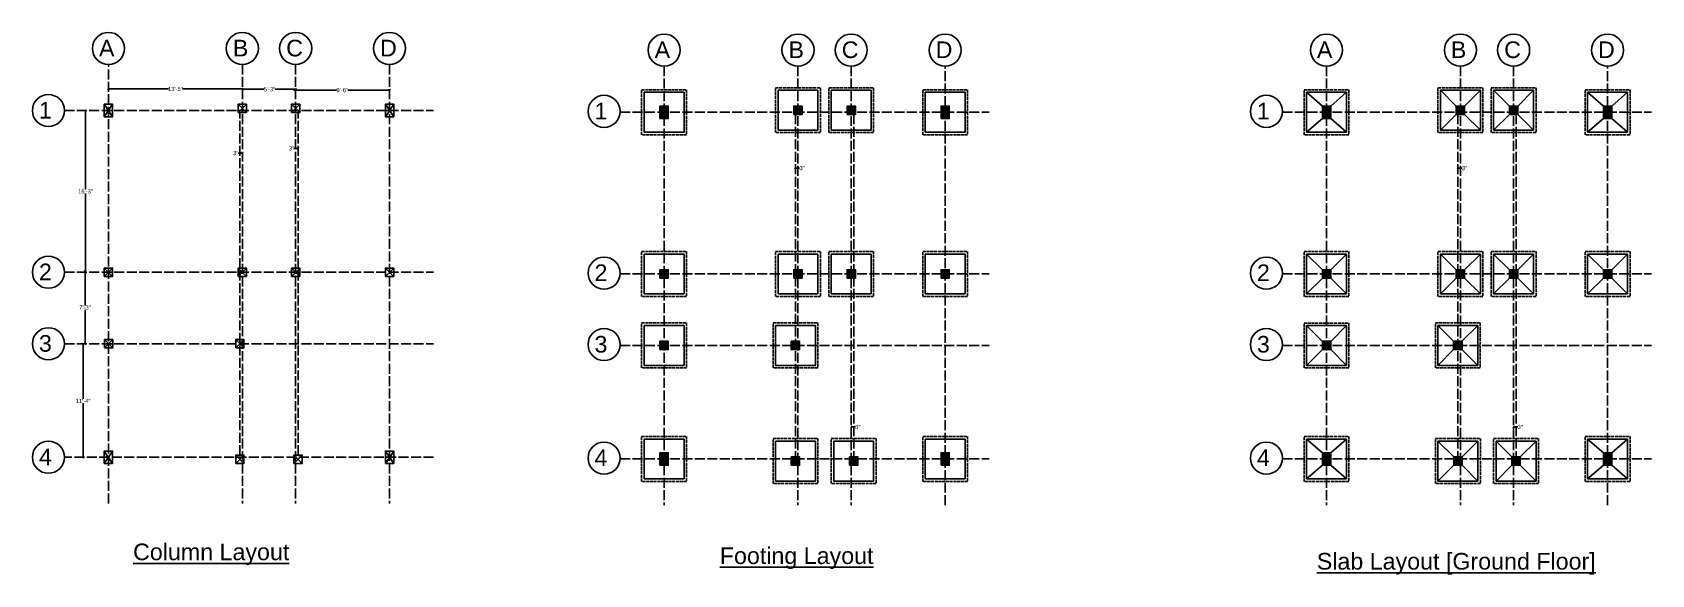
# Model space of a CAD drawing. Header units: inches. Extents: x 723 to 5339, y 980 to 3634.
# Drawn here: x 3392 to 5339, y 1431 to 2083 of the extents above; entities that cross this region are included whole.
import ezdxf

# ---------------------------------------------------------------- set-up
doc = ezdxf.new("R2010")
doc.units = ezdxf.units.IN
doc.header["$MEASUREMENT"] = 0
doc.linetypes.add('ACAD_ISO02W100', pattern=[15, 12, -3])
doc.layers.add('W1', color=40, linetype='Continuous')
doc.styles.get("Standard").update_dxf_attribs({"font": 'arial.ttf'})
doc.dimstyles.get("Standard").update_dxf_attribs({"dimtxt": 5, "dimasz": 2, "dimexe": 0.18, "dimexo": 0.0625, "dimgap": 0.09, "dimtad": 0, "dimtih": 1, "dimtoh": 1, "dimdec": 0, "dimzin": 0, "dimdsep": 46, "dimlunit": 4, "dimtxsty": 'Standard', "dimblk": 'OBLIQUE', "dimcen": 2, "dimse1": 1, "dimse2": 1, "dimclrd": 2, "dimadec": 0, "dimazin": 0, "dimtfac": 1, "dimtdec": 0, "dimtofl": 0, "dimtmove": 0, "dimatfit": 3, "dimfxl": 1, "dimtolj": 1, "dimtzin": 0, "dimarcsym": 0})

# ---------------------------------------------------------------- blocks, each defined once
blk = doc.blocks.new('_Oblique')
at = {"color": 0, "linetype": 'ByBlock', "lineweight": -2}
blk.add_line((-0.5, -0.5), (0.5, 0.5), dxfattribs=at)
blk = doc.blocks.new('*D17')
at = {"color": 2, "lineweight": -2, "transparency": 16777216}
for p, q in [((4309.6, 1919.8), (4312.6, 1919.8)), ((4312.6, 1919.8), (4314.6, 1919.8))]:
    blk.add_line(p, q, dxfattribs=at)
at = {"layer": 'Defpoints', "color": 0, "transparency": 16777216}
for p in [(4309.6, 1919.8), (4312.6, 1919.8), (4312.6, 1919.8)]:
    blk.add_point(p, dxfattribs=at)
at = {"color": 2, "lineweight": -2, "transparency": 16777216, "xscale": 2, "yscale": 2, "zscale": 2, "rotation": 180}
blk.add_blockref('_Oblique', (4309.6, 1919.8), dxfattribs=at)
at = {"color": 2, "lineweight": -2, "transparency": 16777216, "xscale": 2, "yscale": 2, "zscale": 2}
blk.add_blockref('_Oblique', (4312.6, 1919.8), dxfattribs=at)
at = {"color": 0, "transparency": 16777216, "insert": (4317.6, 1919.8), "char_height": 5, "attachment_point": 5}
blk.add_mtext('\\A1;3"', dxfattribs=at)
blk = doc.blocks.new('*D18')
at = {"color": 2, "lineweight": -2, "transparency": 16777216}
for p, q in [((4376.6, 1608.5), (4379.6, 1608.5)), ((4379.6, 1608.5), (4381.6, 1608.5))]:
    blk.add_line(p, q, dxfattribs=at)
at = {"layer": 'Defpoints', "color": 0, "transparency": 16777216}
for p in [(4376.6, 1606.2), (4379.6, 1608.5), (4379.6, 1606.2)]:
    blk.add_point(p, dxfattribs=at)
at = {"color": 2, "lineweight": -2, "transparency": 16777216, "xscale": 2, "yscale": 2, "zscale": 2, "rotation": 180}
blk.add_blockref('_Oblique', (4376.6, 1608.5), dxfattribs=at)
at = {"color": 2, "lineweight": -2, "transparency": 16777216, "xscale": 2, "yscale": 2, "zscale": 2}
blk.add_blockref('_Oblique', (4379.6, 1608.5), dxfattribs=at)
at = {"color": 0, "transparency": 16777216, "insert": (4384.6, 1608.5), "char_height": 5, "attachment_point": 5}
blk.add_mtext('\\A1;3"', dxfattribs=at)
blk = doc.blocks.new('*D19')
at = {"color": 2, "lineweight": -2, "transparency": 16777216}
for p, q in [((5106.2, 1919.8), (5109.2, 1919.8)), ((5109.2, 1919.8), (5111.2, 1919.8))]:
    blk.add_line(p, q, dxfattribs=at)
at = {"layer": 'Defpoints', "color": 0, "transparency": 16777216}
for p in [(5106.2, 1919.8), (5109.2, 1919.8), (5109.2, 1919.8)]:
    blk.add_point(p, dxfattribs=at)
at = {"color": 2, "lineweight": -2, "transparency": 16777216, "xscale": 2, "yscale": 2, "zscale": 2, "rotation": 180}
blk.add_blockref('_Oblique', (5106.2, 1919.8), dxfattribs=at)
at = {"color": 2, "lineweight": -2, "transparency": 16777216, "xscale": 2, "yscale": 2, "zscale": 2}
blk.add_blockref('_Oblique', (5109.2, 1919.8), dxfattribs=at)
at = {"color": 0, "transparency": 16777216, "insert": (5114.1, 1919.8), "char_height": 5, "attachment_point": 5}
blk.add_mtext('\\A1;3"', dxfattribs=at)
blk = doc.blocks.new('*D20')
at = {"color": 2, "lineweight": -2, "transparency": 16777216}
for p, q in [((5173.2, 1608.5), (5176.2, 1608.5)), ((5176.2, 1608.5), (5178.2, 1608.5))]:
    blk.add_line(p, q, dxfattribs=at)
at = {"layer": 'Defpoints', "color": 0, "transparency": 16777216}
for p in [(5173.2, 1606.2), (5176.2, 1608.5), (5176.2, 1606.2)]:
    blk.add_point(p, dxfattribs=at)
at = {"color": 2, "lineweight": -2, "transparency": 16777216, "xscale": 2, "yscale": 2, "zscale": 2, "rotation": 180}
blk.add_blockref('_Oblique', (5173.2, 1608.5), dxfattribs=at)
at = {"color": 2, "lineweight": -2, "transparency": 16777216, "xscale": 2, "yscale": 2, "zscale": 2}
blk.add_blockref('_Oblique', (5176.2, 1608.5), dxfattribs=at)
at = {"color": 0, "transparency": 16777216, "insert": (5181.1, 1608.5), "char_height": 5, "attachment_point": 5}
blk.add_mtext('\\A1;3"', dxfattribs=at)
blk = doc.blocks.new('*D25')
at = {"color": 2, "lineweight": -2, "transparency": 16777216}
for p, q in [((3641.4, 1937.9), (3639.4, 1937.9)), ((3644.4, 1937.9), (3641.4, 1937.9))]:
    blk.add_line(p, q, dxfattribs=at)
at = {"layer": 'Defpoints', "color": 0, "transparency": 16777216}
for p in [(3641.4, 1937.9), (3641.4, 1937.9), (3644.4, 1937.9)]:
    blk.add_point(p, dxfattribs=at)
at = {"color": 2, "lineweight": -2, "transparency": 16777216, "xscale": 2, "yscale": 2, "zscale": 2, "rotation": 180}
blk.add_blockref('_Oblique', (3641.4, 1937.9), dxfattribs=at)
at = {"color": 2, "lineweight": -2, "transparency": 16777216, "xscale": 2, "yscale": 2, "zscale": 2}
blk.add_blockref('_Oblique', (3644.4, 1937.9), dxfattribs=at)
at = {"color": 0, "transparency": 16777216, "insert": (3636.5, 1937.9), "char_height": 5, "attachment_point": 5}
blk.add_mtext('\\A1;3"', dxfattribs=at)
blk = doc.blocks.new('*D26')
at = {"color": 2, "lineweight": -2, "transparency": 16777216}
for p, q in [((3708.5, 1943.5), (3706.5, 1943.5)), ((3711.4, 1943.5), (3708.5, 1943.5))]:
    blk.add_line(p, q, dxfattribs=at)
at = {"layer": 'Defpoints', "color": 0, "transparency": 16777216}
for p in [(3708.5, 1951.4), (3711.4, 1951.4), (3708.5, 1943.5)]:
    blk.add_point(p, dxfattribs=at)
at = {"color": 2, "lineweight": -2, "transparency": 16777216, "xscale": 2, "yscale": 2, "zscale": 2, "rotation": 180}
blk.add_blockref('_Oblique', (3708.5, 1943.5), dxfattribs=at)
at = {"color": 2, "lineweight": -2, "transparency": 16777216, "xscale": 2, "yscale": 2, "zscale": 2}
blk.add_blockref('_Oblique', (3711.4, 1943.5), dxfattribs=at)
at = {"color": 0, "transparency": 16777216, "insert": (3703.5, 1943.5), "char_height": 5, "attachment_point": 5}
blk.add_mtext('\\A1;3"', dxfattribs=at)
blk = doc.blocks.new('*D27')
at = {"color": 2, "lineweight": -2, "transparency": 16777216}
for p, q in [((3483.4, 2015), (3555.5, 2015)), ((3644.4, 2015), (3572.4, 2015))]:
    blk.add_line(p, q, dxfattribs=at)
at = {"layer": 'Defpoints', "color": 0, "transparency": 16777216}
for p in [(3483.4, 2015), (3644.4, 2015), (3644.4, 2015)]:
    blk.add_point(p, dxfattribs=at)
at = {"color": 2, "lineweight": -2, "transparency": 16777216, "xscale": 2, "yscale": 2, "zscale": 2, "rotation": 180}
blk.add_blockref('_Oblique', (3483.4, 2015), dxfattribs=at)
at = {"color": 2, "lineweight": -2, "transparency": 16777216, "xscale": 2, "yscale": 2, "zscale": 2}
blk.add_blockref('_Oblique', (3644.4, 2015), dxfattribs=at)
at = {"color": 0, "transparency": 16777216, "insert": (3563.9, 2015), "char_height": 5, "attachment_point": 5}
blk.add_mtext('\\A1;13\'-5"', dxfattribs=at)
blk = doc.blocks.new('*D28')
at = {"color": 2, "lineweight": -2, "transparency": 16777216}
for p, q in [((3645.4, 2014.6), (3670.2, 2014.6)), ((3708.5, 2014.6), (3683.7, 2014.6))]:
    blk.add_line(p, q, dxfattribs=at)
at = {"layer": 'Defpoints', "color": 0, "transparency": 16777216}
for p in [(3645.4, 2016), (3708.5, 2014.6), (3708.5, 2014.6)]:
    blk.add_point(p, dxfattribs=at)
at = {"color": 2, "lineweight": -2, "transparency": 16777216, "xscale": 2, "yscale": 2, "zscale": 2, "rotation": 180}
blk.add_blockref('_Oblique', (3645.4, 2014.6), dxfattribs=at)
at = {"color": 2, "lineweight": -2, "transparency": 16777216, "xscale": 2, "yscale": 2, "zscale": 2}
blk.add_blockref('_Oblique', (3708.5, 2014.6), dxfattribs=at)
at = {"color": 0, "transparency": 16777216, "insert": (3677, 2014.6), "char_height": 5, "attachment_point": 5}
blk.add_mtext('\\A1;5\'-3"', dxfattribs=at)
blk = doc.blocks.new('*D29')
at = {"color": 2, "lineweight": -2, "transparency": 16777216}
for p, q in [((3707.5, 2013.6), (3757.7, 2013.6)), ((3821.4, 2013.6), (3771.2, 2013.6))]:
    blk.add_line(p, q, dxfattribs=at)
at = {"layer": 'Defpoints', "color": 0, "transparency": 16777216}
for p in [(3707.5, 2013.6), (3821.4, 2013.6), (3821.4, 2013.6)]:
    blk.add_point(p, dxfattribs=at)
at = {"color": 2, "lineweight": -2, "transparency": 16777216, "xscale": 2, "yscale": 2, "zscale": 2, "rotation": 180}
blk.add_blockref('_Oblique', (3707.5, 2013.6), dxfattribs=at)
at = {"color": 2, "lineweight": -2, "transparency": 16777216, "xscale": 2, "yscale": 2, "zscale": 2}
blk.add_blockref('_Oblique', (3821.4, 2013.6), dxfattribs=at)
at = {"color": 0, "transparency": 16777216, "insert": (3764.5, 2013.6), "char_height": 5, "attachment_point": 5}
blk.add_mtext('\\A1;9\'-6"', dxfattribs=at)
blk = doc.blocks.new('*D30')
at = {"color": 2, "lineweight": -2, "transparency": 16777216}
for p, q in [((3455.8, 1989.1), (3455.8, 1894.5)), ((3455.8, 1794.6), (3455.8, 1889.2))]:
    blk.add_line(p, q, dxfattribs=at)
at = {"layer": 'Defpoints', "color": 0, "transparency": 16777216}
for p in [(3446.4, 1989.1), (3446.4, 1794.6), (3455.8, 1794.6)]:
    blk.add_point(p, dxfattribs=at)
at = {"color": 2, "lineweight": -2, "transparency": 16777216, "xscale": 2, "yscale": 2, "zscale": 2}
for p, rotation in [((3455.8, 1989.1), 90), ((3455.8, 1794.6), 270)]:
    blk.add_blockref('_Oblique', p, dxfattribs=dict(at, rotation=rotation))
at = {"color": 0, "transparency": 16777216, "insert": (3455.8, 1891.8), "char_height": 5, "attachment_point": 5}
blk.add_mtext('\\A1;16\'-3"', dxfattribs=at)
blk = doc.blocks.new('*D31')
at = {"color": 2, "lineweight": -2, "transparency": 16777216}
for p, q in [((3455.2, 1795.6), (3455.2, 1754.7)), ((3455.2, 1708.6), (3455.2, 1749.4))]:
    blk.add_line(p, q, dxfattribs=at)
at = {"layer": 'Defpoints', "color": 0, "transparency": 16777216}
for p in [(3454.8, 1795.6), (3454.8, 1708.6), (3455.2, 1708.6)]:
    blk.add_point(p, dxfattribs=at)
at = {"color": 2, "lineweight": -2, "transparency": 16777216, "xscale": 2, "yscale": 2, "zscale": 2}
for p, rotation in [((3455.2, 1795.6), 90), ((3455.2, 1708.6), 270)]:
    blk.add_blockref('_Oblique', p, dxfattribs=dict(at, rotation=rotation))
at = {"color": 0, "transparency": 16777216, "insert": (3455.2, 1752.1), "char_height": 5, "attachment_point": 5}
blk.add_mtext('\\A1;7\'-3"', dxfattribs=at)
blk = doc.blocks.new('*D32')
at = {"color": 2, "lineweight": -2, "transparency": 16777216}
for p, q in [((3452.9, 1707.6), (3452.9, 1642.4)), ((3452.9, 1572.1), (3452.9, 1637.2))]:
    blk.add_line(p, q, dxfattribs=at)
at = {"layer": 'Defpoints', "color": 0, "transparency": 16777216}
for p in [(3456.2, 1707.6), (3452.9, 1572.1), (3456.2, 1572.1)]:
    blk.add_point(p, dxfattribs=at)
at = {"color": 2, "lineweight": -2, "transparency": 16777216, "xscale": 2, "yscale": 2, "zscale": 2}
for p, rotation in [((3452.9, 1707.6), 90), ((3452.9, 1572.1), 270)]:
    blk.add_blockref('_Oblique', p, dxfattribs=dict(at, rotation=rotation))
at = {"color": 0, "transparency": 16777216, "insert": (3452.9, 1639.8), "char_height": 5, "attachment_point": 5}
blk.add_mtext('\\A1;11\'-4"', dxfattribs=at)

msp = doc.modelspace()

# ---------------------------------------------------------------- hatches: boundary and pattern name
h = msp.add_hatch(color=4)
h.dxf.hatch_style = 1
h.paths.add_polyline_path([(4146.6, 1994.5), (4146.6, 1979.5), (4156.6, 1979.5), (4156.6, 1994.5)])
h = msp.add_hatch(color=1)
h.dxf.hatch_style = 1
h.paths.add_polyline_path([(4307.6, 1994.5), (4307.6, 1984.5), (4317.6, 1984.5), (4317.6, 1994.5)])
h = msp.add_hatch(color=1)
h.dxf.hatch_style = 1
h.paths.add_polyline_path([(4371.6, 1994.5), (4371.6, 1984.5), (4381.6, 1984.5), (4381.6, 1994.5)])
h = msp.add_hatch(color=4)
h.dxf.hatch_style = 1
h.paths.add_polyline_path([(4484.6, 1994.5), (4484.6, 1979.5), (4494.6, 1979.5), (4494.6, 1994.5)])
h = msp.add_hatch(color=4)
h.dxf.hatch_style = 1
h.paths.add_polyline_path([(4943.2, 1994.5), (4943.2, 1979.5), (4953.2, 1979.5), (4953.2, 1994.5)])
h = msp.add_hatch(color=1)
h.dxf.hatch_style = 1
h.paths.add_polyline_path([(5104.2, 1994.5), (5104.2, 1984.5), (5114.2, 1984.5), (5114.2, 1994.5)])
h = msp.add_hatch(color=1)
h.dxf.hatch_style = 1
h.paths.add_polyline_path([(5168.2, 1994.5), (5168.2, 1984.5), (5178.2, 1984.5), (5178.2, 1994.5)])
h = msp.add_hatch(color=4)
h.dxf.hatch_style = 1
h.paths.add_polyline_path([(5281.2, 1994.5), (5281.2, 1979.5), (5291.2, 1979.5), (5291.2, 1994.5)])
h = msp.add_hatch(color=1)
h.dxf.hatch_style = 1
h.paths.add_polyline_path([(4146.6, 1797.5), (4146.6, 1787.5), (4156.6, 1787.5), (4156.6, 1797.5)])
h = msp.add_hatch(color=1)
h.dxf.hatch_style = 1
h.paths.add_polyline_path([(4307.6, 1797.5), (4307.6, 1787.5), (4317.6, 1787.5), (4317.6, 1797.5)])
h = msp.add_hatch(color=1)
h.dxf.hatch_style = 1
h.paths.add_polyline_path([(4371.6, 1797.5), (4371.6, 1787.5), (4381.6, 1787.5), (4381.6, 1797.5)])
h = msp.add_hatch(color=1)
h.dxf.hatch_style = 1
h.paths.add_polyline_path([(4484.6, 1797.5), (4484.6, 1787.5), (4494.6, 1787.5), (4494.6, 1797.5)])
h = msp.add_hatch(color=1)
h.dxf.hatch_style = 1
h.paths.add_polyline_path([(4943.2, 1797.5), (4943.2, 1787.5), (4953.2, 1787.5), (4953.2, 1797.5)])
h = msp.add_hatch(color=1)
h.dxf.hatch_style = 1
h.paths.add_polyline_path([(5104.2, 1797.5), (5104.2, 1787.5), (5114.2, 1787.5), (5114.2, 1797.5)])
h = msp.add_hatch(color=1)
h.dxf.hatch_style = 1
h.paths.add_polyline_path([(5168.2, 1797.5), (5168.2, 1787.5), (5178.2, 1787.5), (5178.2, 1797.5)])
h = msp.add_hatch(color=1)
h.dxf.hatch_style = 1
h.paths.add_polyline_path([(5281.2, 1797.5), (5281.2, 1787.5), (5291.2, 1787.5), (5291.2, 1797.5)])
h = msp.add_hatch(color=1)
h.dxf.hatch_style = 1
h.paths.add_polyline_path([(4146.6, 1711.6), (4146.6, 1701.6), (4156.6, 1701.6), (4156.6, 1711.6)])
h = msp.add_hatch(color=1)
h.dxf.hatch_style = 1
h.paths.add_polyline_path([(4304.6, 1711.6), (4304.6, 1701.6), (4314.6, 1701.6), (4314.6, 1711.6)])
h = msp.add_hatch(color=1)
h.dxf.hatch_style = 1
h.paths.add_polyline_path([(4943.2, 1711.5), (4943.2, 1701.5), (4953.2, 1701.5), (4953.2, 1711.5)])
h = msp.add_hatch(color=1)
h.dxf.hatch_style = 1
h.paths.add_polyline_path([(5101.1, 1711.6), (5101.1, 1701.6), (5111.1, 1701.6), (5111.1, 1711.6)])
h = msp.add_hatch(color=4)
h.dxf.hatch_style = 1
h.paths.add_polyline_path([(4146.6, 1577.5), (4146.6, 1562.5), (4156.6, 1562.5), (4156.6, 1577.5)])
h = msp.add_hatch(color=4)
h.dxf.hatch_style = 1
h.paths.add_polyline_path([(4484.6, 1577.5), (4484.6, 1562.5), (4494.6, 1562.5), (4494.6, 1577.5)])
h = msp.add_hatch(color=4)
h.dxf.hatch_style = 1
h.paths.add_polyline_path([(4943.2, 1577.5), (4943.2, 1562.5), (4953.2, 1562.5), (4953.2, 1577.5)])
h = msp.add_hatch(color=4)
h.dxf.hatch_style = 1
h.paths.add_polyline_path([(5281.2, 1577.5), (5281.2, 1562.5), (5291.2, 1562.5), (5291.2, 1577.5)])
h = msp.add_hatch(color=1)
h.dxf.hatch_style = 1
h.paths.add_polyline_path([(4304.6, 1572.5), (4304.6, 1562.5), (4314.6, 1562.5), (4314.6, 1572.5)])
h = msp.add_hatch(color=1)
h.dxf.hatch_style = 1
h.paths.add_polyline_path([(4374.6, 1572.5), (4374.6, 1562.5), (4384.6, 1562.5), (4384.6, 1572.5)])
h = msp.add_hatch(color=1)
h.dxf.hatch_style = 1
h.paths.add_polyline_path([(5101.2, 1572.5), (5101.2, 1562.5), (5111.2, 1562.5), (5111.2, 1572.5)])
h = msp.add_hatch(color=1)
h.dxf.hatch_style = 1
h.paths.add_polyline_path([(5171.2, 1572.5), (5171.2, 1562.5), (5181.2, 1562.5), (5181.2, 1572.5)])

# ---------------------------------------------------------------- linework, layer by layer
at = {"color": 7, "linetype": 'ACAD_ISO02W100', "true_color": 0xffffff}
for p, q in [((3483.4, 1516.6), (3483.4, 2044.6)), ((3644.4, 2044.6), (3644.4, 1516.6)), ((3708.5, 2044.6), (3708.5, 1516.6)), ((3821.4, 2044.6), (3821.4, 1516.6)), ((4151.6, 2042.5), (4151.6, 1514.5)), ((4312.6, 2042.5), (4312.6, 1514.5)), ((4376.6, 2042.5), (4376.6, 1514.5)), ((4489.6, 1514.5), (4489.6, 2042.5)), ((4948.2, 2042.5), (4948.2, 1514.5)), ((5109.2, 2042.5), (5109.2, 1514.5)), ((5173.2, 2042.5), (5173.2, 1514.5)), ((5286.2, 1514.5), (5286.2, 2042.5)), ((3430.4, 1989.1), (3874.4, 1989.1)), ((3483.4, 1989.1), (3488.4, 1989.1)), ((3641.4, 1574.6), (3641.4, 1986.6)), ((3711.4, 1574.6), (3711.4, 1986.6)), ((3816.4, 1989.1), (3821.4, 1989.1)), ((4098.6, 1987), (4542.6, 1987)), ((4895.2, 1987), (5339.2, 1987)), ((4309.6, 1567.5), (4309.6, 1984.5)), ((4379.6, 1567.5), (4379.6, 1984.5)), ((5106.2, 1567.5), (5106.2, 1984.5)), ((5176.2, 1567.5), (5176.2, 1984.5)), ((3430.4, 1794.6), (3874.4, 1794.6)), ((4098.6, 1792.5), (4542.6, 1792.5)), ((4895.2, 1792.5), (5339.2, 1792.5)), ((3430.4, 1708.6), (3874.4, 1708.6)), ((4098.6, 1706.6), (4542.6, 1706.6)), ((4895.2, 1706.6), (5339.2, 1706.6)), ((3874.4, 1572.1), (3430.4, 1572.1)), ((4098.6, 1570), (4542.6, 1570)), ((4895.2, 1570), (5339.2, 1570))]:
    msp.add_line(p, q, dxfattribs=at)
at = {"color": 7, "true_color": 0xffffff}
for p, q in [((4127.6, 1963), (4127.6, 2011)), ((4127.6, 2011), (4175.6, 2011)), ((4175.6, 2011), (4175.6, 1963)), ((4288.6, 1965.5), (4288.6, 2013.5)), ((4288.6, 2013.5), (4336.6, 2013.5)), ((4336.6, 2013.5), (4336.6, 1965.5)), ((4352.6, 1965.5), (4352.6, 2013.5)), ((4352.6, 2013.5), (4400.6, 2013.5)), ((4400.6, 2013.5), (4400.6, 1965.5)), ((4465.6, 1963), (4465.6, 2011)), ((4465.6, 2011), (4513.6, 2011)), ((4513.6, 2011), (4513.6, 1963)), ((4924.2, 1963), (4924.2, 2011)), ((4924.2, 2011), (4972.2, 2011)), ((4943.2, 1994.5), (4924.2, 2011)), ((4953.2, 1994.5), (4972.2, 2011)), ((4972.2, 2011), (4972.2, 1963)), ((5085.2, 1965.5), (5085.2, 2013.5)), ((5085.2, 2013.5), (5133.2, 2013.5)), ((5104.2, 1994.5), (5085.2, 2013.5)), ((5114.2, 1994.5), (5133.2, 2013.5)), ((5133.2, 2013.5), (5133.2, 1965.5)), ((5149.2, 1965.5), (5149.2, 2013.5)), ((5149.2, 2013.5), (5197.2, 2013.5)), ((5168.2, 1994.5), (5149.2, 2013.5)), ((5178.2, 1994.5), (5197.2, 2013.5)), ((5197.2, 2013.5), (5197.2, 1965.5)), ((5262.2, 1963), (5262.2, 2011)), ((5262.2, 2011), (5310.2, 2011)), ((5281.2, 1994.5), (5262.2, 2011)), ((5291.2, 1994.5), (5310.2, 2011)), ((5310.2, 2011), (5310.2, 1963)), ((4924.2, 1963), (4943.2, 1979.5)), ((4953.2, 1979.5), (4972.2, 1963)), ((5104.2, 1984.5), (5085.2, 1965.5)), ((5114.2, 1984.5), (5133.2, 1965.5)), ((5168.2, 1984.5), (5149.2, 1965.5)), ((5178.2, 1984.5), (5197.2, 1965.5)), ((5262.2, 1963), (5281.2, 1979.5)), ((5291.2, 1979.5), (5310.2, 1963)), ((4175.6, 1963), (4127.6, 1963)), ((4336.6, 1965.5), (4288.6, 1965.5)), ((4400.6, 1965.5), (4352.6, 1965.5)), ((4513.6, 1963), (4465.6, 1963)), ((4972.2, 1963), (4924.2, 1963)), ((5133.2, 1965.5), (5085.2, 1965.5)), ((5197.2, 1965.5), (5149.2, 1965.5)), ((5310.2, 1963), (5262.2, 1963)), ((4127.6, 1768.5), (4127.6, 1816.5)), ((4127.6, 1816.5), (4175.6, 1816.5)), ((4175.6, 1816.5), (4175.6, 1768.5)), ((4288.6, 1768.5), (4288.6, 1816.5)), ((4288.6, 1816.5), (4336.6, 1816.5)), ((4336.6, 1816.5), (4336.6, 1768.5)), ((4352.6, 1768.5), (4352.6, 1816.5)), ((4352.6, 1816.5), (4400.6, 1816.5)), ((4400.6, 1816.5), (4400.6, 1768.5)), ((4465.6, 1768.5), (4465.6, 1816.5)), ((4465.6, 1816.5), (4513.6, 1816.5)), ((4513.6, 1816.5), (4513.6, 1768.5)), ((4924.2, 1768.5), (4924.2, 1816.5)), ((4924.2, 1816.5), (4972.2, 1816.5)), ((4943.2, 1797.5), (4924.2, 1816.5)), ((4953.2, 1797.5), (4972.2, 1816.5)), ((4972.2, 1816.5), (4972.2, 1768.5)), ((5085.2, 1768.5), (5085.2, 1816.5)), ((5085.2, 1816.5), (5133.2, 1816.5)), ((5104.2, 1797.5), (5085.2, 1816.5)), ((5114.2, 1797.5), (5133.2, 1816.5)), ((5133.2, 1816.5), (5133.2, 1768.5)), ((5149.2, 1768.5), (5149.2, 1816.5)), ((5149.2, 1816.5), (5197.2, 1816.5)), ((5168.2, 1797.5), (5149.2, 1816.5)), ((5178.2, 1797.5), (5197.2, 1816.5)), ((5197.2, 1816.5), (5197.2, 1768.5)), ((5262.2, 1768.5), (5262.2, 1816.5)), ((5262.2, 1816.5), (5310.2, 1816.5)), ((5281.2, 1797.5), (5262.2, 1816.5)), ((5291.2, 1797.5), (5310.2, 1816.5)), ((5310.2, 1816.5), (5310.2, 1768.5)), ((4943.2, 1787.5), (4924.2, 1768.5)), ((4953.2, 1787.5), (4972.2, 1768.5)), ((5104.2, 1787.5), (5085.2, 1768.5)), ((5114.2, 1787.5), (5133.2, 1768.5)), ((5168.2, 1787.5), (5149.2, 1768.5)), ((5178.2, 1787.5), (5197.2, 1768.5)), ((5281.2, 1787.5), (5262.2, 1768.5)), ((5291.2, 1787.5), (5310.2, 1768.5)), ((4175.6, 1768.5), (4127.6, 1768.5)), ((4336.6, 1768.5), (4288.6, 1768.5)), ((4400.6, 1768.5), (4352.6, 1768.5)), ((4513.6, 1768.5), (4465.6, 1768.5)), ((4972.2, 1768.5), (4924.2, 1768.5)), ((5133.2, 1768.5), (5085.2, 1768.5)), ((5197.2, 1768.5), (5149.2, 1768.5)), ((5310.2, 1768.5), (5262.2, 1768.5)), ((4127.6, 1682.6), (4127.6, 1730.6)), ((4127.6, 1730.6), (4175.6, 1730.6)), ((4175.6, 1730.6), (4175.6, 1682.6)), ((4285.6, 1682.6), (4285.6, 1730.6)), ((4285.6, 1730.6), (4333.6, 1730.6)), ((4333.6, 1730.6), (4333.6, 1682.6)), ((4924.2, 1682.5), (4924.2, 1730.5)), ((4924.2, 1730.5), (4972.2, 1730.5)), ((4943.2, 1711.5), (4924.2, 1730.5)), ((4953.2, 1711.5), (4972.2, 1730.5)), ((4972.2, 1730.5), (4972.2, 1682.5)), ((5082.1, 1682.6), (5082.1, 1730.6)), ((5082.1, 1730.6), (5130.1, 1730.6)), ((5101.1, 1711.6), (5082.1, 1730.6)), ((5111.1, 1711.6), (5130.1, 1730.6)), ((5130.1, 1730.6), (5130.1, 1682.6)), ((4943.2, 1701.5), (4924.2, 1682.5)), ((4953.2, 1701.5), (4972.2, 1682.5)), ((5101.1, 1701.6), (5082.1, 1682.6)), ((5111.1, 1701.6), (5130.1, 1682.6)), ((4175.6, 1682.6), (4127.6, 1682.6)), ((4333.6, 1682.6), (4285.6, 1682.6)), ((4972.2, 1682.5), (4924.2, 1682.5)), ((5130.1, 1682.6), (5082.1, 1682.6)), ((4127.6, 1546), (4127.6, 1594)), ((4127.6, 1594), (4175.6, 1594)), ((4175.6, 1594), (4175.6, 1546)), ((4285.6, 1543.5), (4285.6, 1591.5)), ((4285.6, 1591.5), (4333.6, 1591.5)), ((4333.6, 1591.5), (4333.6, 1543.5)), ((4355.6, 1543.5), (4355.6, 1591.5)), ((4355.6, 1591.5), (4403.6, 1591.5)), ((4403.6, 1591.5), (4403.6, 1543.5)), ((4465.6, 1546), (4465.6, 1594)), ((4465.6, 1594), (4513.6, 1594)), ((4513.6, 1594), (4513.6, 1546)), ((4924.2, 1546), (4924.2, 1594)), ((4924.2, 1594), (4972.2, 1594)), ((4943.2, 1577.5), (4924.2, 1594)), ((4953.2, 1577.5), (4972.2, 1594)), ((4972.2, 1594), (4972.2, 1546)), ((5082.2, 1543.5), (5082.2, 1591.5)), ((5082.2, 1591.5), (5130.2, 1591.5)), ((5101.2, 1572.5), (5082.2, 1591.5)), ((5111.2, 1572.5), (5130.2, 1591.5)), ((5130.2, 1591.5), (5130.2, 1543.5)), ((5152.2, 1543.5), (5152.2, 1591.5)), ((5152.2, 1591.5), (5200.2, 1591.5)), ((5171.2, 1572.5), (5152.2, 1591.5)), ((5181.2, 1572.5), (5200.2, 1591.5)), ((5200.2, 1591.5), (5200.2, 1543.5)), ((5262.2, 1546), (5262.2, 1594)), ((5262.2, 1594), (5310.2, 1594)), ((5281.2, 1577.5), (5262.2, 1594)), ((5291.2, 1577.5), (5310.2, 1594)), ((5310.2, 1594), (5310.2, 1546)), ((4924.2, 1546), (4943.2, 1562.5)), ((4953.2, 1562.5), (4972.2, 1546)), ((5101.2, 1562.5), (5082.2, 1543.5)), ((5111.2, 1562.5), (5130.2, 1543.5)), ((5171.2, 1562.5), (5152.2, 1543.5)), ((5181.2, 1562.5), (5200.2, 1543.5)), ((5262.2, 1546), (5281.2, 1562.5)), ((5291.2, 1562.5), (5310.2, 1546)), ((4175.6, 1546), (4127.6, 1546)), ((4333.6, 1543.5), (4285.6, 1543.5)), ((4403.6, 1543.5), (4355.6, 1543.5)), ((4513.6, 1546), (4465.6, 1546)), ((4972.2, 1546), (4924.2, 1546)), ((5130.2, 1543.5), (5082.2, 1543.5)), ((5200.2, 1543.5), (5152.2, 1543.5)), ((5310.2, 1546), (5262.2, 1546))]:
    msp.add_line(p, q, dxfattribs=at)
at = {"color": 6, "linetype": 'ACAD_ISO02W100', "ltscale": 0.3}
for points in [[(4178.6, 2014), (4178.6, 1960), (4124.6, 1960), (4124.6, 2014)], [(4339.6, 2016.5), (4339.6, 1962.5), (4285.6, 1962.5), (4285.6, 2016.5)], [(4403.6, 2016.5), (4403.6, 1962.5), (4349.6, 1962.5), (4349.6, 2016.5)], [(4516.6, 2014), (4516.6, 1960), (4462.6, 1960), (4462.6, 2014)], [(4975.2, 2014), (4975.2, 1960), (4921.2, 1960), (4921.2, 2014)], [(5136.2, 2016.5), (5136.2, 1962.5), (5082.2, 1962.5), (5082.2, 2016.5)], [(5200.2, 2016.5), (5200.2, 1962.5), (5146.2, 1962.5), (5146.2, 2016.5)], [(5313.2, 2014), (5313.2, 1960), (5259.2, 1960), (5259.2, 2014)], [(4178.6, 1819.5), (4178.6, 1765.5), (4124.6, 1765.5), (4124.6, 1819.5)], [(4339.6, 1819.5), (4339.6, 1765.5), (4285.6, 1765.5), (4285.6, 1819.5)], [(4403.6, 1819.5), (4403.6, 1765.5), (4349.6, 1765.5), (4349.6, 1819.5)], [(4516.6, 1819.5), (4516.6, 1765.5), (4462.6, 1765.5), (4462.6, 1819.5)], [(4975.2, 1819.5), (4975.2, 1765.5), (4921.2, 1765.5), (4921.2, 1819.5)], [(5136.2, 1819.5), (5136.2, 1765.5), (5082.2, 1765.5), (5082.2, 1819.5)], [(5200.2, 1819.5), (5200.2, 1765.5), (5146.2, 1765.5), (5146.2, 1819.5)], [(5313.2, 1819.5), (5313.2, 1765.5), (5259.2, 1765.5), (5259.2, 1819.5)], [(4178.6, 1733.6), (4178.6, 1679.6), (4124.6, 1679.6), (4124.6, 1733.6)], [(4336.6, 1733.6), (4336.6, 1679.6), (4282.6, 1679.6), (4282.6, 1733.6)], [(4975.2, 1733.5), (4975.2, 1679.5), (4921.2, 1679.5), (4921.2, 1733.5)], [(5133.1, 1733.6), (5133.1, 1679.6), (5079.1, 1679.6), (5079.1, 1733.6)], [(4178.6, 1597), (4178.6, 1543), (4124.6, 1543), (4124.6, 1597)], [(4516.6, 1597), (4516.6, 1543), (4462.6, 1543), (4462.6, 1597)], [(4975.2, 1597), (4975.2, 1543), (4921.2, 1543), (4921.2, 1597)], [(5313.2, 1597), (5313.2, 1543), (5259.2, 1543), (5259.2, 1597)], [(4336.6, 1594.5), (4336.6, 1540.5), (4282.6, 1540.5), (4282.6, 1594.5)], [(4406.6, 1594.5), (4406.6, 1540.5), (4352.6, 1540.5), (4352.6, 1594.5)], [(5133.2, 1594.5), (5133.2, 1540.5), (5079.2, 1540.5), (5079.2, 1594.5)], [(5203.2, 1594.5), (5203.2, 1540.5), (5149.2, 1540.5), (5149.2, 1594.5)]]:
    msp.add_lwpolyline(points, close=True, dxfattribs=at)
at = {"color": 7, "true_color": 0xffffff}
for centre in [(3483.4, 2063.8), (3644.4, 2063.8), (3708.5, 2063.8), (3821.4, 2063.8), (4151.6, 2061.8), (4312.6, 2061.8), (4376.6, 2061.8), (4489.6, 2061.8), (4948.2, 2061.8), (5109.2, 2061.8), (5173.2, 2061.8), (5286.2, 2061.8), (3411.2, 1989.1), (4079.4, 1988.1), (4875.9, 1988.1), (3411.2, 1794.6), (4079.4, 1793.6), (4875.9, 1793.6), (3411.2, 1708.6), (4079.4, 1707.6), (4875.9, 1707.6), (3411.2, 1572.1), (4079.4, 1571.1), (4875.9, 1571.1)]:
    msp.add_circle(centre, 19.3, dxfattribs=at)
at = {"layer": 'W1', "color": 132, "true_color": 0x20d9be}
for p, q in [((3488.4, 1996.6), (3478.4, 1981.6)), ((3488.4, 1981.6), (3478.4, 1996.6)), ((3826.4, 1996.6), (3816.4, 1981.6)), ((3826.4, 1981.6), (3816.4, 1996.6)), ((4156.6, 1994.5), (4146.6, 1979.5)), ((4156.6, 1979.5), (4146.6, 1994.5)), ((4494.6, 1994.5), (4484.6, 1979.5)), ((4494.6, 1979.5), (4484.6, 1994.5)), ((4953.2, 1994.5), (4943.2, 1979.5)), ((4953.2, 1979.5), (4943.2, 1994.5)), ((5291.2, 1994.5), (5281.2, 1979.5)), ((5291.2, 1979.5), (5281.2, 1994.5)), ((3488.4, 1579.6), (3478.4, 1564.6)), ((3488.4, 1564.6), (3478.4, 1579.6)), ((3826.4, 1579.6), (3816.4, 1564.6)), ((3826.4, 1564.6), (3816.4, 1579.6)), ((4156.6, 1577.5), (4146.6, 1562.5)), ((4156.6, 1562.5), (4146.6, 1577.5)), ((4494.6, 1577.5), (4484.6, 1562.5)), ((4494.6, 1562.5), (4484.6, 1577.5)), ((4953.2, 1577.5), (4943.2, 1562.5)), ((4953.2, 1562.5), (4943.2, 1577.5)), ((5291.2, 1577.5), (5281.2, 1562.5)), ((5291.2, 1562.5), (5281.2, 1577.5))]:
    msp.add_line(p, q, dxfattribs=at)
at = {"layer": 'W1', "color": 1}
for p, q in [((3639.4, 1986.6), (3649.4, 1996.6)), ((3649.4, 1986.6), (3639.4, 1996.6)), ((3703.5, 1986.6), (3713.5, 1996.6)), ((3713.5, 1986.6), (3703.5, 1996.6)), ((4307.6, 1984.5), (4317.6, 1994.5)), ((4317.6, 1984.5), (4307.6, 1994.5)), ((4371.6, 1984.5), (4381.6, 1994.5)), ((4381.6, 1984.5), (4371.6, 1994.5)), ((5104.2, 1984.5), (5114.2, 1994.5)), ((5114.2, 1984.5), (5104.2, 1994.5)), ((5168.2, 1984.5), (5178.2, 1994.5)), ((5178.2, 1984.5), (5168.2, 1994.5)), ((3478.4, 1789.6), (3488.4, 1799.6)), ((3488.4, 1789.6), (3478.4, 1799.6)), ((3639.4, 1789.6), (3649.4, 1799.6)), ((3649.4, 1789.6), (3639.4, 1799.6)), ((3703.4, 1789.6), (3713.4, 1799.6)), ((3713.4, 1789.6), (3703.4, 1799.6)), ((3816.4, 1789.6), (3826.4, 1799.6)), ((3826.4, 1789.6), (3816.4, 1799.6)), ((4146.6, 1787.5), (4156.6, 1797.5)), ((4156.6, 1787.5), (4146.6, 1797.5)), ((4307.6, 1787.5), (4317.6, 1797.5)), ((4317.6, 1787.5), (4307.6, 1797.5)), ((4371.6, 1787.5), (4381.6, 1797.5)), ((4381.6, 1787.5), (4371.6, 1797.5)), ((4484.6, 1787.5), (4494.6, 1797.5)), ((4494.6, 1787.5), (4484.6, 1797.5)), ((4943.2, 1787.5), (4953.2, 1797.5)), ((4953.2, 1787.5), (4943.2, 1797.5)), ((5104.2, 1787.5), (5114.2, 1797.5)), ((5114.2, 1787.5), (5104.2, 1797.5)), ((5168.2, 1787.5), (5178.2, 1797.5)), ((5178.2, 1787.5), (5168.2, 1797.5)), ((5281.2, 1787.5), (5291.2, 1797.5)), ((5291.2, 1787.5), (5281.2, 1797.5)), ((3478.5, 1703.6), (3488.5, 1713.6)), ((3488.5, 1703.6), (3478.5, 1713.6)), ((3636.4, 1703.6), (3646.4, 1713.6)), ((3646.4, 1703.6), (3636.4, 1713.6)), ((4146.6, 1701.6), (4156.6, 1711.6)), ((4156.6, 1701.6), (4146.6, 1711.6)), ((4304.6, 1701.5), (4314.6, 1711.5)), ((4314.6, 1701.5), (4304.6, 1711.5)), ((4943.2, 1701.6), (4953.2, 1711.6)), ((4953.2, 1701.6), (4943.2, 1711.6)), ((5101.2, 1701.5), (5111.2, 1711.5)), ((5111.2, 1701.5), (5101.2, 1711.5)), ((3636.4, 1564.6), (3646.4, 1574.6)), ((3646.4, 1564.6), (3636.4, 1574.6)), ((3706.4, 1564.6), (3716.4, 1574.6)), ((3716.4, 1564.6), (3706.4, 1574.6)), ((4304.6, 1562.5), (4314.6, 1572.5)), ((4314.6, 1562.5), (4304.6, 1572.5)), ((4374.6, 1562.5), (4384.6, 1572.5)), ((4384.6, 1562.5), (4374.6, 1572.5)), ((5101.2, 1562.5), (5111.2, 1572.5)), ((5111.2, 1562.5), (5101.2, 1572.5)), ((5171.2, 1562.5), (5181.2, 1572.5)), ((5181.2, 1562.5), (5171.2, 1572.5))]:
    msp.add_line(p, q, dxfattribs=at)
at = {"layer": 'W1', "color": 132, "true_color": 0x20d9be}
for points in [[(3478.4, 1981.6), (3488.4, 1981.6), (3488.4, 1996.6), (3478.4, 1996.6)], [(3816.4, 1981.6), (3826.4, 1981.6), (3826.4, 1996.6), (3816.4, 1996.6)], [(4146.6, 1979.5), (4156.6, 1979.5), (4156.6, 1994.5), (4146.6, 1994.5)], [(4146.6, 1979.5), (4156.6, 1979.5), (4156.6, 1994.5), (4146.6, 1994.5)], [(4484.6, 1979.5), (4494.6, 1979.5), (4494.6, 1994.5), (4484.6, 1994.5)], [(4484.6, 1979.5), (4494.6, 1979.5), (4494.6, 1994.5), (4484.6, 1994.5)], [(4943.2, 1979.5), (4953.2, 1979.5), (4953.2, 1994.5), (4943.2, 1994.5)], [(4943.2, 1979.5), (4953.2, 1979.5), (4953.2, 1994.5), (4943.2, 1994.5)], [(5281.2, 1979.5), (5291.2, 1979.5), (5291.2, 1994.5), (5281.2, 1994.5)], [(5281.2, 1979.5), (5291.2, 1979.5), (5291.2, 1994.5), (5281.2, 1994.5)], [(3478.4, 1564.6), (3488.4, 1564.6), (3488.4, 1579.6), (3478.4, 1579.6)], [(3816.4, 1564.6), (3826.4, 1564.6), (3826.4, 1579.6), (3816.4, 1579.6)], [(4146.6, 1562.5), (4156.6, 1562.5), (4156.6, 1577.5), (4146.6, 1577.5)], [(4146.6, 1562.5), (4156.6, 1562.5), (4156.6, 1577.5), (4146.6, 1577.5)], [(4484.6, 1562.5), (4494.6, 1562.5), (4494.6, 1577.5), (4484.6, 1577.5)], [(4484.6, 1562.5), (4494.6, 1562.5), (4494.6, 1577.5), (4484.6, 1577.5)], [(4943.2, 1562.5), (4953.2, 1562.5), (4953.2, 1577.5), (4943.2, 1577.5)], [(4943.2, 1562.5), (4953.2, 1562.5), (4953.2, 1577.5), (4943.2, 1577.5)], [(5281.2, 1562.5), (5291.2, 1562.5), (5291.2, 1577.5), (5281.2, 1577.5)], [(5281.2, 1562.5), (5291.2, 1562.5), (5291.2, 1577.5), (5281.2, 1577.5)]]:
    msp.add_lwpolyline(points, close=True, dxfattribs=at)
at = {"layer": 'W1', "color": 1}
for points in [[(3639.4, 1986.6), (3649.4, 1986.6), (3649.4, 1996.6), (3639.4, 1996.6)], [(3703.5, 1986.6), (3713.5, 1986.6), (3713.5, 1996.6), (3703.5, 1996.6)], [(4307.6, 1984.5), (4317.6, 1984.5), (4317.6, 1994.5), (4307.6, 1994.5)], [(4307.6, 1984.5), (4317.6, 1984.5), (4317.6, 1994.5), (4307.6, 1994.5)], [(4371.6, 1984.5), (4381.6, 1984.5), (4381.6, 1994.5), (4371.6, 1994.5)], [(4371.6, 1984.5), (4381.6, 1984.5), (4381.6, 1994.5), (4371.6, 1994.5)], [(5104.2, 1984.5), (5114.2, 1984.5), (5114.2, 1994.5), (5104.2, 1994.5)], [(5104.2, 1984.5), (5114.2, 1984.5), (5114.2, 1994.5), (5104.2, 1994.5)], [(5168.2, 1984.5), (5178.2, 1984.5), (5178.2, 1994.5), (5168.2, 1994.5)], [(5168.2, 1984.5), (5178.2, 1984.5), (5178.2, 1994.5), (5168.2, 1994.5)], [(3478.4, 1789.6), (3488.4, 1789.6), (3488.4, 1799.6), (3478.4, 1799.6)], [(3639.4, 1789.6), (3649.4, 1789.6), (3649.4, 1799.6), (3639.4, 1799.6)], [(3703.4, 1789.6), (3713.4, 1789.6), (3713.4, 1799.6), (3703.4, 1799.6)], [(3816.4, 1789.6), (3826.4, 1789.6), (3826.4, 1799.6), (3816.4, 1799.6)], [(4146.6, 1787.5), (4156.6, 1787.5), (4156.6, 1797.5), (4146.6, 1797.5)], [(4146.6, 1787.5), (4156.6, 1787.5), (4156.6, 1797.5), (4146.6, 1797.5)], [(4307.6, 1787.5), (4317.6, 1787.5), (4317.6, 1797.5), (4307.6, 1797.5)], [(4307.6, 1787.5), (4317.6, 1787.5), (4317.6, 1797.5), (4307.6, 1797.5)], [(4371.6, 1787.5), (4381.6, 1787.5), (4381.6, 1797.5), (4371.6, 1797.5)], [(4371.6, 1787.5), (4381.6, 1787.5), (4381.6, 1797.5), (4371.6, 1797.5)], [(4484.6, 1787.5), (4494.6, 1787.5), (4494.6, 1797.5), (4484.6, 1797.5)], [(4484.6, 1787.5), (4494.6, 1787.5), (4494.6, 1797.5), (4484.6, 1797.5)], [(4943.2, 1787.5), (4953.2, 1787.5), (4953.2, 1797.5), (4943.2, 1797.5)], [(4943.2, 1787.5), (4953.2, 1787.5), (4953.2, 1797.5), (4943.2, 1797.5)], [(5104.2, 1787.5), (5114.2, 1787.5), (5114.2, 1797.5), (5104.2, 1797.5)], [(5104.2, 1787.5), (5114.2, 1787.5), (5114.2, 1797.5), (5104.2, 1797.5)], [(5168.2, 1787.5), (5178.2, 1787.5), (5178.2, 1797.5), (5168.2, 1797.5)], [(5168.2, 1787.5), (5178.2, 1787.5), (5178.2, 1797.5), (5168.2, 1797.5)], [(5281.2, 1787.5), (5291.2, 1787.5), (5291.2, 1797.5), (5281.2, 1797.5)], [(5281.2, 1787.5), (5291.2, 1787.5), (5291.2, 1797.5), (5281.2, 1797.5)], [(3478.5, 1703.6), (3488.5, 1703.6), (3488.5, 1713.6), (3478.5, 1713.6)], [(3636.4, 1703.6), (3646.4, 1703.6), (3646.4, 1713.6), (3636.4, 1713.6)], [(4146.6, 1701.6), (4156.6, 1701.6), (4156.6, 1711.6), (4146.6, 1711.6)], [(4146.6, 1701.6), (4156.6, 1701.6), (4156.6, 1711.6), (4146.6, 1711.6)], [(4304.6, 1701.6), (4314.6, 1701.6), (4314.6, 1711.6), (4304.6, 1711.6)], [(4304.6, 1701.5), (4314.6, 1701.5), (4314.6, 1711.5), (4304.6, 1711.5)], [(4943.2, 1701.6), (4953.2, 1701.6), (4953.2, 1711.6), (4943.2, 1711.6)], [(4943.2, 1701.5), (4953.2, 1701.5), (4953.2, 1711.5), (4943.2, 1711.5)], [(5101.1, 1701.6), (5111.1, 1701.6), (5111.1, 1711.6), (5101.1, 1711.6)], [(5101.2, 1701.5), (5111.2, 1701.5), (5111.2, 1711.5), (5101.2, 1711.5)], [(3636.4, 1564.6), (3646.4, 1564.6), (3646.4, 1574.6), (3636.4, 1574.6)], [(3706.4, 1564.6), (3716.4, 1564.6), (3716.4, 1574.6), (3706.4, 1574.6)], [(4304.6, 1562.5), (4314.6, 1562.5), (4314.6, 1572.5), (4304.6, 1572.5)], [(4304.6, 1562.5), (4314.6, 1562.5), (4314.6, 1572.5), (4304.6, 1572.5)], [(4374.6, 1562.5), (4384.6, 1562.5), (4384.6, 1572.5), (4374.6, 1572.5)], [(4374.6, 1562.5), (4384.6, 1562.5), (4384.6, 1572.5), (4374.6, 1572.5)], [(5101.2, 1562.5), (5111.2, 1562.5), (5111.2, 1572.5), (5101.2, 1572.5)], [(5101.2, 1562.5), (5111.2, 1562.5), (5111.2, 1572.5), (5101.2, 1572.5)], [(5171.2, 1562.5), (5181.2, 1562.5), (5181.2, 1572.5), (5171.2, 1572.5)], [(5171.2, 1562.5), (5181.2, 1562.5), (5181.2, 1572.5), (5171.2, 1572.5)]]:
    msp.add_lwpolyline(points, close=True, dxfattribs=at)

# ---------------------------------------------------------------- texts
at = {"layer": 'W1', "color": 7, "true_color": 0xffffff, "char_height": 20, "attachment_point": 1}
for s, insert in [('A', (3472, 2074.2)), ('B', (3633, 2074.2)), ('C', (3697.1, 2074.2)), ('D', (3810, 2074.2)), ('A', (4140.2, 2072.2)), ('B', (4301.2, 2072.2)), ('C', (4365.2, 2072.2)), ('D', (4478.2, 2072.2)), ('A', (4936.7, 2072.2)), ('B', (5097.7, 2072.2)), ('C', (5161.8, 2072.2)), ('D', (5274.7, 2072.2)), ('1', (3399.8, 1999.5)), ('1', (4067.9, 1998.5)), ('1', (4864.5, 1998.5)), ('2', (3399.8, 1805)), ('2', (4067.9, 1804)), ('2', (4864.5, 1804)), ('3', (3399.8, 1719)), ('3', (4067.9, 1718)), ('3', (4864.5, 1718)), ('4', (3399.8, 1582.5)), ('4', (4067.9, 1581.5)), ('4', (4864.5, 1581.5)), ('{\\LColumn Layout}', (3513, 1468.3)), ('{\\LFooting Layout}', (4218.6, 1463.7)), ('{\\LSlab Layout [Ground Floor]}', (4936.5, 1457))]:
    msp.add_mtext_dynamic_manual_height_columns(s, width=28052.573, gutter_width=100, heights=[0], dxfattribs=dict(at, insert=insert))

# ---------------------------------------------------------------- dimensions: what is measured, and where the dimension line sits
at = {"color": 7, "true_color": 0xffffff}
for base, p1, p2, picture, middle in [((3644.4, 2015), (3483.4, 2015), (3644.4, 2015), '*D27', (3563.9, 2015)), ((3708.5, 2014.6), (3645.4, 2016), (3708.5, 2014.6), '*D28', (3677, 2014.6)), ((3821.4, 2013.6), (3707.5, 2013.6), (3821.4, 2013.6), '*D29', (3764.5, 2013.6)), ((3708.5, 1943.5), (3711.4, 1951.4), (3708.5, 1951.4), '*D26', (3703.5, 1943.5)), ((3641.4, 1937.9), (3644.4, 1937.9), (3641.4, 1937.9), '*D25', (3636.5, 1937.9)), ((4312.6, 1919.8), (4309.6, 1919.8), (4312.6, 1919.8), '*D17', (4317.6, 1919.8)), ((5109.2, 1919.8), (5106.2, 1919.8), (5109.2, 1919.8), '*D19', (5114.1, 1919.8)), ((4379.6, 1608.5), (4376.6, 1606.2), (4379.6, 1606.2), '*D18', (4384.6, 1608.5)), ((5176.2, 1608.5), (5173.2, 1606.2), (5176.2, 1606.2), '*D20', (5181.1, 1608.5))]:
    dim = msp.add_linear_dim(base=base, p1=p1, p2=p2, dimstyle='Standard', dxfattribs=at)
    dim.commit()
    dim.dimension.update_dxf_attribs({"geometry": picture, "text_midpoint": middle})
for base, p1, p2, picture, middle in [((3455.8103685, 1794.5591807), (3446.410891, 1989.0591807), (3446.410891, 1794.5591807), '*D30', (3455.8103685, 1891.8091807)), ((3455.2, 1708.6), (3454.8, 1795.6), (3454.8, 1708.6), '*D31', (3455.2, 1752.1)), ((3452.8598, 1572.0592), (3456.2229, 1707.6064), (3456.2229, 1572.0592), '*D32', (3452.8598, 1639.8328))]:
    dim = msp.add_linear_dim(base=base, p1=p1, p2=p2, angle=90, dimstyle='Standard', dxfattribs=at)
    dim.commit()
    dim.dimension.update_dxf_attribs({"geometry": picture, "text_midpoint": middle})

doc.saveas('drawing.dxf')
